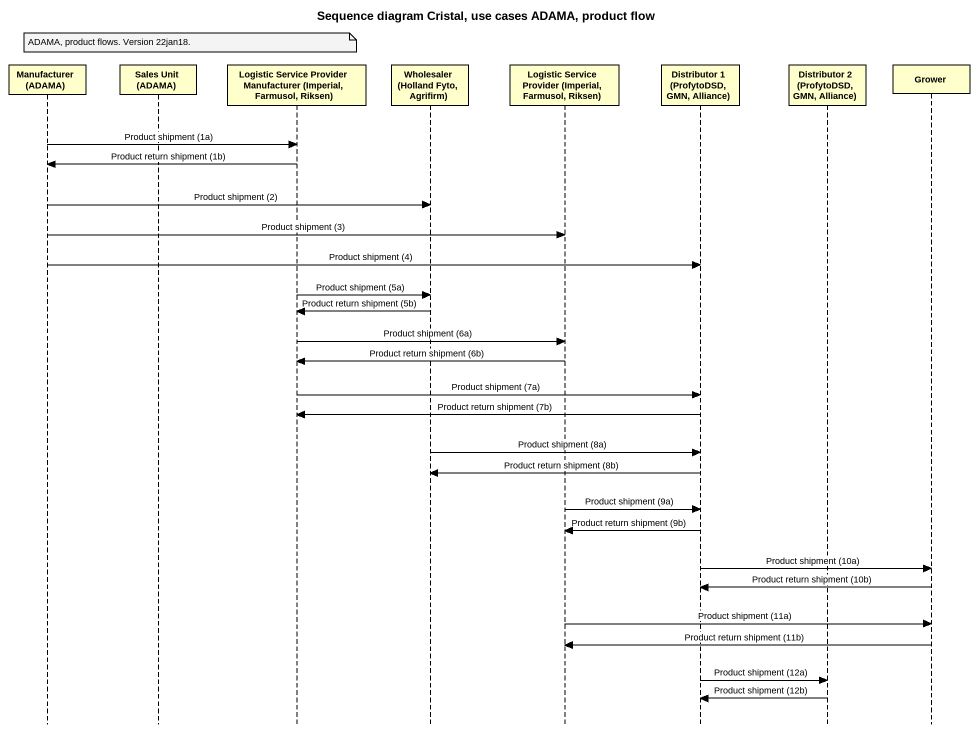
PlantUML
@startuml
title Sequence diagram Cristal, use cases ADAMA, product flow
hide footbox
participant "Manufacturer (ADAMA)" as Manufacturer_ADAMA
participant "Sales Unit (ADAMA)" as Sales_Unit_ADAMA
participant "Logistic Service Provider Manufacturer (Imperial, Farmusol, Riksen)" as Logistic_Service_Provider
participant "Wholesaler (Holland Fyto, Agrifirm)" as Wholesaler_Holland_Fyto
participant "Logistic Service Provider (Imperial, Farmusol, Riksen)" as Logistic_Service_Provider_2
participant "Distributor 1 (ProfytoDSD, GMN, Alliance)" as Distributor_1_ProfytoDSD
participant "Distributor 2 (ProfytoDSD, GMN, Alliance)" as Distributor_2_ProfytoDSD
participant Grower

note over Sales_Unit_ADAMA : ADAMA, product flows. Version 22jan18.
Manufacturer_ADAMA -> Logistic_Service_Provider : Product shipment (1a)
Logistic_Service_Provider -> Manufacturer_ADAMA : Product return shipment (1b)
Manufacturer_ADAMA -> Wholesaler_Holland_Fyto : Product shipment (2)
Manufacturer_ADAMA -> Logistic_Service_Provider_2 : Product shipment (3)
Manufacturer_ADAMA -> Distributor_1_ProfytoDSD : Product shipment (4)
Logistic_Service_Provider -> Wholesaler_Holland_Fyto : Product shipment (5a)
Wholesaler_Holland_Fyto -> Logistic_Service_Provider : Product return shipment (5b)
Logistic_Service_Provider -> Logistic_Service_Provider_2 : Product shipment (6a)
Logistic_Service_Provider_2 -> Logistic_Service_Provider : Product return shipment (6b)
Logistic_Service_Provider -> Distributor_1_ProfytoDSD : Product shipment (7a)
Distributor_1_ProfytoDSD -> Logistic_Service_Provider : Product return shipment (7b)
Wholesaler_Holland_Fyto -> Distributor_1_ProfytoDSD : Product shipment (8a)
Distributor_1_ProfytoDSD -> Wholesaler_Holland_Fyto : Product return shipment (8b)
Logistic_Service_Provider_2 -> Distributor_1_ProfytoDSD : Product shipment (9a)
Distributor_1_ProfytoDSD -> Logistic_Service_Provider_2 : Product return shipment (9b)
Distributor_1_ProfytoDSD -> Grower : Product shipment (10a)
Grower -> Distributor_1_ProfytoDSD : Product return shipment (10b)
Logistic_Service_Provider_2 -> Grower : Product shipment (11a)
Grower -> Logistic_Service_Provider_2 : Product return shipment (11b)
Distributor_1_ProfytoDSD -> Distributor_2_ProfytoDSD : Product shipment (12a)
Distributor_2_ProfytoDSD -> Distributor_1_ProfytoDSD : Product shipment (12b)
@enduml
